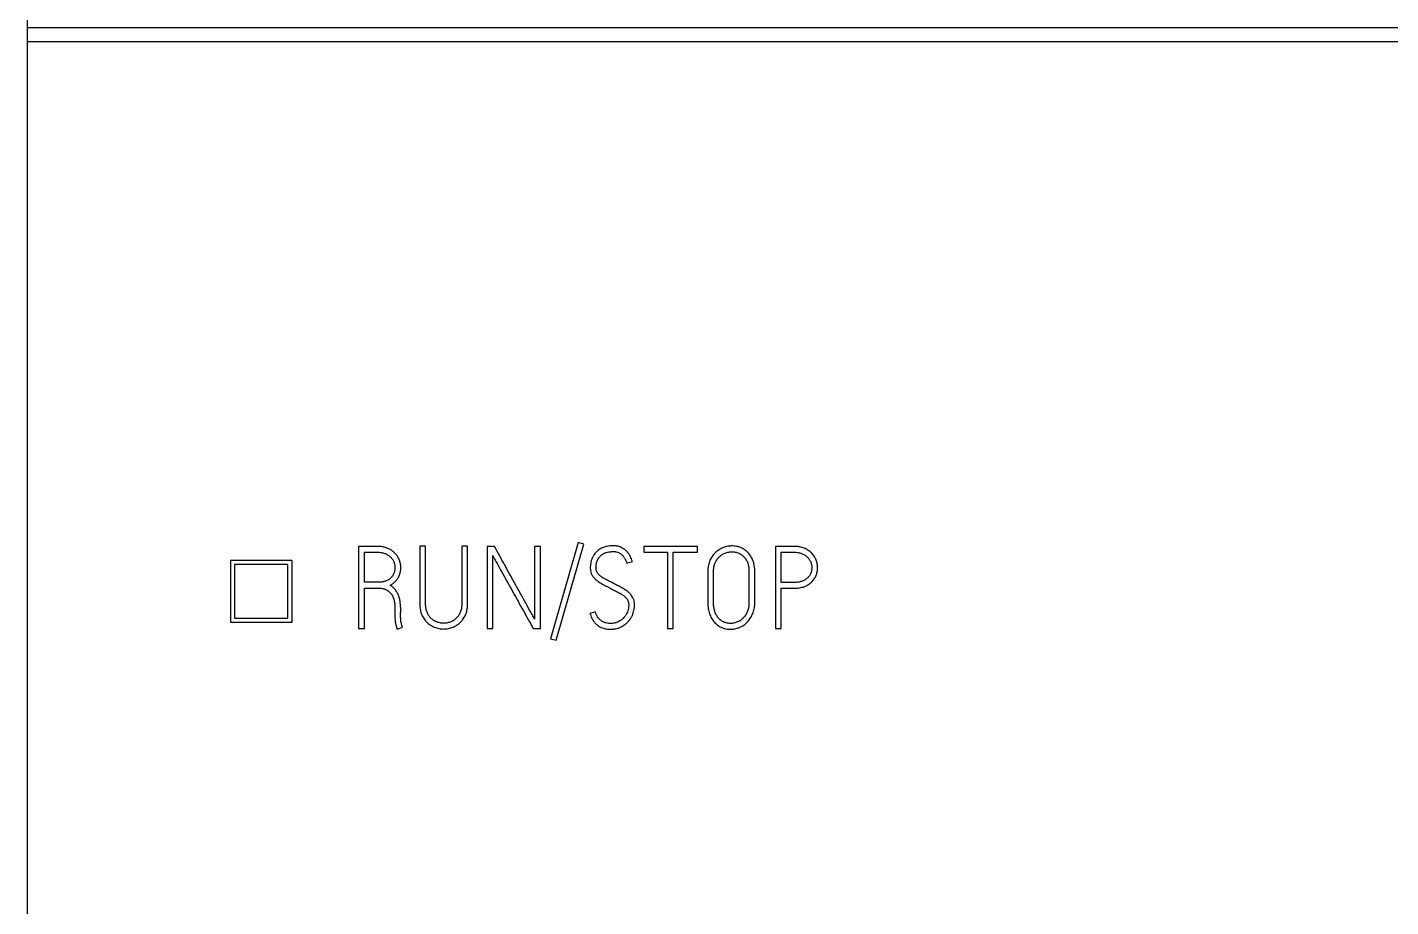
# Model space of a CAD drawing. Extents: x 0 to 420, y 0 to 297.
# Drawn here: x 88.07 to 121.28, y 188.54 to 209.95 of the extents above; entities that cross this region are included whole.
import ezdxf

# ---------------------------------------------------------------- set-up
doc = ezdxf.new("R2010")
doc.units = 0
doc.header["$LTSCALE"] = 23.1
doc.layers.add('10000_FRONT', color=7, linetype='CONTINUOUS')
doc.layers.add('10500_FRONT_LABELING', color=7, linetype='CONTINUOUS')

msp = doc.modelspace()

# ---------------------------------------------------------------- linework, layer by layer
at = {"layer": '10000_FRONT', "color": 7, "linetype": 'CONTINUOUS'}
for p, q in [((88.074, 232.463), (88.074, 142.463)), ((88.074, 209.944), (159.574, 209.944)), ((88.074, 209.611), (159.574, 209.611)), ((93.024, 196.971), (93.024, 195.47)), ((94.524, 196.971), (93.024, 196.971)), ((94.524, 195.47), (94.524, 196.971)), ((93.124, 196.871), (93.124, 195.57)), ((94.424, 196.871), (93.124, 196.871)), ((94.424, 195.57), (94.424, 196.871)), ((93.024, 195.47), (94.524, 195.47)), ((93.124, 195.57), (94.424, 195.57))]:
    msp.add_line(p, q, dxfattribs=at)
at = {"layer": '10500_FRONT_LABELING', "color": 7, "linetype": 'CONTINUOUS'}
for p, q in [((96.146, 197.313), (96.146, 195.313)), ((96.607, 197.313), (96.146, 197.313)), ((97.636, 197.316), (97.636, 195.907)), ((97.777, 197.316), (97.636, 197.316)), ((97.777, 195.907), (97.777, 197.316)), ((98.656, 197.316), (98.656, 195.907)), ((98.798, 197.316), (98.656, 197.316)), ((98.798, 195.907), (98.798, 197.316)), ((99.272, 197.313), (99.272, 195.313)), ((99.453, 197.313), (99.272, 197.313)), ((100.432, 197.313), (100.432, 195.543)), ((100.573, 197.313), (100.432, 197.313)), ((100.573, 195.313), (100.573, 197.313)), ((101.491, 197.41), (100.817, 195.066)), ((100.953, 195.027), (101.627, 197.371)), ((101.627, 197.371), (101.491, 197.41)), ((103.095, 197.31), (103.095, 197.169)), ((104.401, 197.31), (103.095, 197.31)), ((104.401, 197.169), (104.401, 197.31)), ((106.299, 197.313), (106.299, 195.313)), ((106.759, 197.313), (106.299, 197.313)), ((96.288, 196.439), (96.288, 197.172)), ((96.288, 197.172), (96.607, 197.172)), ((99.411, 195.313), (99.411, 197.088)), ((102.676, 196.908), (102.812, 196.947)), ((103.095, 197.169), (103.666, 197.169)), ((103.666, 197.169), (103.666, 195.313)), ((103.808, 195.313), (103.808, 197.169)), ((103.808, 197.169), (104.401, 197.169)), ((106.44, 196.437), (106.44, 197.172)), ((106.44, 197.172), (106.759, 197.172)), ((104.651, 196.708), (104.651, 195.946)), ((104.79, 195.946), (104.79, 196.708)), ((105.652, 196.708), (105.652, 195.946)), ((105.794, 195.946), (105.794, 196.708)), ((96.629, 196.439), (96.288, 196.439)), ((96.288, 195.313), (96.288, 196.298)), ((96.288, 196.298), (96.623, 196.298)), ((106.759, 196.437), (106.44, 196.437)), ((106.44, 195.313), (106.44, 196.295)), ((106.44, 196.295), (106.759, 196.295)), ((97.031, 195.624), (97.028, 195.599)), ((97.031, 195.799), (97.031, 195.624)), ((97.17, 195.715), (97.17, 195.771)), ((101.916, 195.721), (101.78, 195.682)), ((96.146, 195.313), (96.288, 195.313)), ((97.084, 195.299), (97.214, 195.349)), ((99.272, 195.313), (99.411, 195.313)), ((100.399, 195.313), (100.573, 195.313)), ((103.666, 195.313), (103.808, 195.313)), ((106.299, 195.313), (106.44, 195.313)), ((100.817, 195.066), (100.953, 195.027))]:
    msp.add_line(p, q, dxfattribs=at)
for points, knots in [([(96.914, 196.367), (96.94, 196.381), (96.965, 196.396), (96.999, 196.422), (97.011, 196.431), (97.032, 196.45), (97.042, 196.46), (97.072, 196.493), (97.088, 196.516), (97.11, 196.553), (97.117, 196.566), (97.129, 196.592), (97.135, 196.605), (97.15, 196.646), (97.158, 196.673), (97.166, 196.716), (97.168, 196.73), (97.171, 196.759), (97.172, 196.774), (97.173, 196.817), (97.171, 196.845), (97.164, 196.888), (97.161, 196.902), (97.154, 196.931), (97.15, 196.944), (97.137, 196.985), (97.126, 197.012), (97.105, 197.05), (97.098, 197.063), (97.082, 197.087), (97.074, 197.099), (97.047, 197.133), (97.028, 197.154), (96.996, 197.183), (96.984, 197.192), (96.961, 197.21), (96.949, 197.218), (96.913, 197.24), (96.887, 197.254), (96.847, 197.271), (96.834, 197.276), (96.806, 197.285), (96.765, 197.298), (96.722, 197.305), (96.665, 197.312), (96.636, 197.313), (96.607, 197.313)], [0, 0, 0, 0, 0.0625, 0.0625, 0.09375, 0.09375, 0.125, 0.125, 0.1875, 0.1875, 0.21875, 0.21875, 0.25, 0.25, 0.3125, 0.3125, 0.34375, 0.34375, 0.375, 0.375, 0.4375, 0.4375, 0.46875, 0.46875, 0.5, 0.5, 0.5625, 0.5625, 0.59375, 0.59375, 0.625, 0.625, 0.6875, 0.6875, 0.71875, 0.71875, 0.75, 0.75, 0.8125, 0.8125, 0.84375, 0.84375, 0.875, 0.9375, 0.9375, 1, 1, 1, 1]), ([(100.432, 195.543), (100.412, 195.58), (100.391, 195.617), (100.351, 195.691), (100.33, 195.728), (100.268, 195.838), (100.227, 195.912), (100.104, 196.133), (100.023, 196.28), (99.86, 196.575), (99.778, 196.723), (99.615, 197.018), (99.534, 197.165), (99.453, 197.313)], [0, 0, 0, 0, 0.0625, 0.0625, 0.125, 0.125, 0.25, 0.25, 0.5, 0.5, 0.75, 0.75, 1, 1, 1, 1]), ([(102.812, 196.947), (102.799, 196.988), (102.784, 197.028), (102.755, 197.084), (102.745, 197.103), (102.727, 197.129), (102.721, 197.138), (102.708, 197.155), (102.701, 197.164), (102.667, 197.204), (102.635, 197.233), (102.563, 197.281), (102.525, 197.299), (102.473, 197.314), (102.463, 197.317), (102.442, 197.321), (102.431, 197.323), (102.399, 197.328), (102.378, 197.329), (102.336, 197.33), (102.314, 197.329), (102.272, 197.326), (102.25, 197.324), (102.187, 197.314), (102.146, 197.303), (102.096, 197.284), (102.086, 197.28), (102.066, 197.271), (102.057, 197.267), (102.028, 197.252), (102.01, 197.24), (101.984, 197.222), (101.976, 197.215), (101.959, 197.201), (101.951, 197.194), (101.928, 197.172), (101.914, 197.156), (101.887, 197.123), (101.875, 197.105), (101.859, 197.077), (101.854, 197.068), (101.844, 197.049), (101.839, 197.039), (101.827, 197.01), (101.819, 196.99), (101.81, 196.959), (101.807, 196.949), (101.802, 196.928), (101.8, 196.917), (101.794, 196.886), (101.792, 196.864), (101.788, 196.822), (101.788, 196.801), (101.789, 196.768), (101.789, 196.758), (101.791, 196.736), (101.793, 196.726), (101.798, 196.694), (101.804, 196.673), (101.816, 196.644), (101.821, 196.634), (101.831, 196.615), (101.836, 196.606), (101.848, 196.588), (101.854, 196.579), (101.867, 196.562), (101.874, 196.554), (101.888, 196.538), (101.896, 196.53), (101.911, 196.515), (101.919, 196.507), (101.943, 196.486), (101.96, 196.473), (101.994, 196.449), (102.012, 196.437), (102.049, 196.414), (102.067, 196.404), (102.105, 196.384), (102.124, 196.374), (102.163, 196.354), (102.182, 196.344), (102.219, 196.324), (102.238, 196.314), (102.276, 196.293), (102.294, 196.282), (102.332, 196.262), (102.351, 196.252), (102.39, 196.233), (102.409, 196.224), (102.448, 196.205), (102.467, 196.196), (102.505, 196.176), (102.524, 196.166), (102.552, 196.149), (102.561, 196.143), (102.578, 196.131), (102.587, 196.125), (102.605, 196.112), (102.613, 196.105), (102.629, 196.091), (102.637, 196.084), (102.652, 196.068), (102.659, 196.06), (102.673, 196.043), (102.679, 196.035), (102.691, 196.017), (102.696, 196.007), (102.705, 195.988), (102.709, 195.978), (102.715, 195.957), (102.717, 195.946), (102.721, 195.925), (102.722, 195.914), (102.724, 195.882), (102.723, 195.861), (102.718, 195.818), (102.714, 195.797), (102.704, 195.755), (102.698, 195.735), (102.683, 195.695), (102.674, 195.675), (102.659, 195.647), (102.653, 195.638), (102.641, 195.62), (102.635, 195.611), (102.615, 195.586), (102.601, 195.57), (102.578, 195.548), (102.57, 195.541), (102.553, 195.527), (102.545, 195.521), (102.501, 195.49), (102.463, 195.47), (102.411, 195.454), (102.401, 195.451), (102.38, 195.447), (102.348, 195.441), (102.316, 195.439), (102.284, 195.438), (102.273, 195.438), (102.251, 195.439), (102.24, 195.439), (102.208, 195.442), (102.187, 195.446), (102.156, 195.453), (102.146, 195.456), (102.126, 195.463), (102.115, 195.468), (102.086, 195.482), (102.068, 195.493), (102.042, 195.512), (102.034, 195.519), (102.018, 195.534), (102.01, 195.542), (101.988, 195.566), (101.975, 195.583), (101.958, 195.61), (101.953, 195.62), (101.943, 195.639), (101.938, 195.649), (101.926, 195.679), (101.92, 195.699), (101.916, 195.721)], [0, 0, 0, 0, 0.03125, 0.03125, 0.046875, 0.046875, 0.054688, 0.054688, 0.0625, 0.0625, 0.09375, 0.09375, 0.125, 0.125, 0.132812, 0.132812, 0.140625, 0.140625, 0.15625, 0.15625, 0.171875, 0.171875, 0.1875, 0.1875, 0.21875, 0.21875, 0.226562, 0.226562, 0.234375, 0.234375, 0.25, 0.25, 0.257812, 0.257812, 0.265625, 0.265625, 0.28125, 0.28125, 0.296875, 0.296875, 0.304688, 0.304688, 0.3125, 0.3125, 0.328125, 0.328125, 0.335938, 0.335938, 0.34375, 0.34375, 0.359375, 0.359375, 0.375, 0.375, 0.382812, 0.382812, 0.390625, 0.390625, 0.40625, 0.40625, 0.414062, 0.414062, 0.421875, 0.421875, 0.429688, 0.429688, 0.4375, 0.4375, 0.445312, 0.445312, 0.453125, 0.453125, 0.46875, 0.46875, 0.484375, 0.484375, 0.5, 0.5, 0.515625, 0.515625, 0.53125, 0.53125, 0.546875, 0.546875, 0.5625, 0.5625, 0.578125, 0.578125, 0.59375, 0.59375, 0.609375, 0.609375, 0.625, 0.625, 0.632812, 0.632812, 0.640625, 0.640625, 0.648438, 0.648438, 0.65625, 0.65625, 0.664062, 0.664062, 0.671875, 0.671875, 0.679688, 0.679688, 0.6875, 0.6875, 0.695312, 0.695312, 0.703125, 0.703125, 0.71875, 0.71875, 0.734375, 0.734375, 0.75, 0.75, 0.765625, 0.765625, 0.773438, 0.773438, 0.78125, 0.78125, 0.796875, 0.796875, 0.804688, 0.804688, 0.8125, 0.8125, 0.84375, 0.84375, 0.851562, 0.851562, 0.859375, 0.875, 0.875, 0.882812, 0.882812, 0.890625, 0.890625, 0.90625, 0.90625, 0.914062, 0.914062, 0.921875, 0.921875, 0.9375, 0.9375, 0.945312, 0.945312, 0.953125, 0.953125, 0.96875, 0.96875, 0.976562, 0.976562, 0.984375, 0.984375, 1, 1, 1, 1]), ([(105.794, 196.708), (105.794, 196.748), (105.791, 196.787), (105.78, 196.863), (105.772, 196.901), (105.754, 196.957), (105.747, 196.976), (105.731, 197.012), (105.714, 197.047), (105.694, 197.08), (105.672, 197.112), (105.659, 197.128), (105.633, 197.157), (105.62, 197.171), (105.592, 197.198), (105.577, 197.211), (105.553, 197.228), (105.545, 197.234), (105.529, 197.244), (105.52, 197.25), (105.495, 197.264), (105.477, 197.273), (105.441, 197.288), (105.423, 197.295), (105.395, 197.304), (105.385, 197.306), (105.366, 197.311), (105.356, 197.313), (105.308, 197.322), (105.269, 197.325), (105.21, 197.324), (105.19, 197.322), (105.151, 197.317), (105.132, 197.314), (105.075, 197.301), (105.037, 197.289), (104.992, 197.269), (104.983, 197.265), (104.966, 197.256), (104.957, 197.251), (104.931, 197.237), (104.915, 197.226), (104.883, 197.204), (104.868, 197.192), (104.845, 197.173), (104.838, 197.166), (104.824, 197.153), (104.817, 197.146), (104.797, 197.124), (104.784, 197.109), (104.761, 197.078), (104.75, 197.062), (104.73, 197.028), (104.72, 197.011), (104.703, 196.976), (104.695, 196.958), (104.682, 196.921), (104.676, 196.902), (104.667, 196.865), (104.663, 196.845), (104.657, 196.807), (104.654, 196.787), (104.652, 196.748), (104.651, 196.728), (104.651, 196.708)], [0, 0, 0, 0, 0.0625, 0.0625, 0.125, 0.125, 0.15625, 0.15625, 0.1875, 0.21875, 0.21875, 0.25, 0.25, 0.28125, 0.28125, 0.3125, 0.3125, 0.328125, 0.328125, 0.34375, 0.34375, 0.375, 0.375, 0.40625, 0.40625, 0.421875, 0.421875, 0.4375, 0.4375, 0.5, 0.5, 0.53125, 0.53125, 0.5625, 0.5625, 0.625, 0.625, 0.640625, 0.640625, 0.65625, 0.65625, 0.6875, 0.6875, 0.71875, 0.71875, 0.734375, 0.734375, 0.75, 0.75, 0.78125, 0.78125, 0.8125, 0.8125, 0.84375, 0.84375, 0.875, 0.875, 0.90625, 0.90625, 0.9375, 0.9375, 0.96875, 0.96875, 1, 1, 1, 1]), ([(106.759, 196.295), (106.795, 196.295), (106.83, 196.297), (106.9, 196.306), (106.935, 196.314), (106.986, 196.329), (107.003, 196.335), (107.036, 196.349), (107.052, 196.356), (107.083, 196.373), (107.098, 196.382), (107.127, 196.402), (107.142, 196.413), (107.182, 196.447), (107.207, 196.473), (107.239, 196.515), (107.249, 196.53), (107.268, 196.56), (107.276, 196.576), (107.298, 196.625), (107.308, 196.658), (107.322, 196.729), (107.325, 196.764), (107.325, 196.817), (107.324, 196.835), (107.319, 196.871), (107.316, 196.888), (107.304, 196.94), (107.293, 196.974), (107.275, 197.014), (107.271, 197.022), (107.263, 197.038), (107.259, 197.046), (107.245, 197.069), (107.235, 197.084), (107.214, 197.112), (107.203, 197.126), (107.179, 197.152), (107.166, 197.164), (107.126, 197.199), (107.097, 197.22), (107.051, 197.246), (107.035, 197.254), (107.002, 197.269), (106.986, 197.275), (106.952, 197.287), (106.935, 197.292), (106.901, 197.3), (106.883, 197.303), (106.83, 197.311), (106.795, 197.313), (106.759, 197.313)], [0, 0, 0, 0, 0.0625, 0.0625, 0.125, 0.125, 0.15625, 0.15625, 0.1875, 0.1875, 0.21875, 0.21875, 0.25, 0.25, 0.3125, 0.3125, 0.34375, 0.34375, 0.375, 0.375, 0.4375, 0.4375, 0.5, 0.5, 0.53125, 0.53125, 0.5625, 0.5625, 0.625, 0.625, 0.640625, 0.640625, 0.65625, 0.65625, 0.6875, 0.6875, 0.71875, 0.71875, 0.75, 0.75, 0.8125, 0.8125, 0.84375, 0.84375, 0.875, 0.875, 0.90625, 0.90625, 0.9375, 0.9375, 1, 1, 1, 1]), ([(96.607, 197.172), (96.632, 197.172), (96.658, 197.17), (96.709, 197.163), (96.734, 197.158), (96.784, 197.142), (96.807, 197.132), (96.852, 197.108), (96.874, 197.095), (96.904, 197.071), (96.914, 197.062), (96.933, 197.044), (96.95, 197.025), (96.966, 197.004), (96.98, 196.983), (96.986, 196.971), (97.004, 196.937), (97.012, 196.913), (97.022, 196.875), (97.025, 196.862), (97.029, 196.837), (97.03, 196.824), (97.031, 196.798), (97.031, 196.785), (97.03, 196.76), (97.028, 196.747), (97.022, 196.708), (97.015, 196.684), (97.001, 196.648), (96.996, 196.636), (96.983, 196.613), (96.976, 196.602), (96.954, 196.571), (96.937, 196.552), (96.897, 196.518), (96.876, 196.503), (96.842, 196.485), (96.83, 196.479), (96.806, 196.469), (96.794, 196.465), (96.757, 196.453), (96.732, 196.448), (96.681, 196.441), (96.655, 196.439), (96.629, 196.439)], [0, 0, 0, 0, 0.0625, 0.0625, 0.125, 0.125, 0.1875, 0.1875, 0.25, 0.25, 0.28125, 0.28125, 0.3125, 0.34375, 0.34375, 0.375, 0.375, 0.4375, 0.4375, 0.46875, 0.46875, 0.5, 0.5, 0.53125, 0.53125, 0.5625, 0.5625, 0.625, 0.625, 0.65625, 0.65625, 0.6875, 0.6875, 0.75, 0.75, 0.8125, 0.8125, 0.84375, 0.84375, 0.875, 0.875, 0.9375, 0.9375, 1, 1, 1, 1]), ([(99.411, 197.088), (99.421, 197.07), (99.431, 197.051), (99.451, 197.014), (99.461, 196.995), (99.492, 196.94), (99.513, 196.903), (99.575, 196.792), (99.617, 196.718), (99.74, 196.497), (99.822, 196.348), (99.925, 196.164), (99.946, 196.127), (99.987, 196.053), (100.008, 196.016), (100.069, 195.905), (100.11, 195.831), (100.234, 195.609), (100.316, 195.461), (100.399, 195.313)], [0, 0, 0, 0, 0.03125, 0.03125, 0.0625, 0.0625, 0.125, 0.125, 0.25, 0.25, 0.5, 0.5, 0.5625, 0.5625, 0.625, 0.625, 0.75, 0.75, 1, 1, 1, 1]), ([(101.78, 195.682), (101.792, 195.641), (101.807, 195.601), (101.837, 195.543), (101.847, 195.525), (101.865, 195.498), (101.872, 195.489), (101.885, 195.472), (101.892, 195.464), (101.913, 195.439), (101.928, 195.424), (101.952, 195.403), (101.961, 195.396), (101.978, 195.384), (101.987, 195.377), (102.033, 195.348), (102.072, 195.331), (102.124, 195.316), (102.135, 195.313), (102.156, 195.308), (102.166, 195.306), (102.198, 195.301), (102.219, 195.299), (102.262, 195.296), (102.283, 195.296), (102.316, 195.297), (102.327, 195.298), (102.348, 195.3), (102.359, 195.301), (102.391, 195.305), (102.412, 195.309), (102.453, 195.32), (102.473, 195.327), (102.503, 195.338), (102.513, 195.343), (102.533, 195.352), (102.543, 195.356), (102.571, 195.371), (102.59, 195.382), (102.625, 195.406), (102.643, 195.419), (102.667, 195.44), (102.675, 195.447), (102.691, 195.462), (102.699, 195.47), (102.735, 195.509), (102.761, 195.543), (102.788, 195.59), (102.793, 195.599), (102.803, 195.619), (102.808, 195.628), (102.821, 195.658), (102.828, 195.678), (102.842, 195.719), (102.847, 195.74), (102.854, 195.771), (102.856, 195.782), (102.859, 195.803), (102.861, 195.814), (102.864, 195.846), (102.865, 195.868), (102.864, 195.911), (102.863, 195.932), (102.856, 195.975), (102.852, 195.996), (102.842, 196.027), (102.838, 196.037), (102.829, 196.056), (102.824, 196.066), (102.809, 196.095), (102.784, 196.13), (102.756, 196.163), (102.733, 196.185), (102.725, 196.193), (102.708, 196.207), (102.683, 196.227), (102.657, 196.246), (102.622, 196.269), (102.604, 196.28), (102.567, 196.301), (102.548, 196.311), (102.51, 196.33), (102.491, 196.34), (102.453, 196.359), (102.434, 196.369), (102.396, 196.389), (102.377, 196.399), (102.34, 196.419), (102.321, 196.429), (102.283, 196.449), (102.265, 196.458), (102.227, 196.478), (102.208, 196.487), (102.17, 196.507), (102.151, 196.516), (102.114, 196.537), (102.096, 196.548), (102.06, 196.572), (102.042, 196.584), (102.009, 196.612), (101.994, 196.627), (101.974, 196.652), (101.968, 196.66), (101.959, 196.674), (101.957, 196.679), (101.952, 196.688), (101.949, 196.693), (101.943, 196.708), (101.94, 196.718), (101.934, 196.739), (101.933, 196.749), (101.93, 196.771), (101.93, 196.781), (101.93, 196.803), (101.93, 196.824), (101.932, 196.845), (101.934, 196.867), (101.935, 196.877), (101.94, 196.909), (101.945, 196.93), (101.956, 196.96), (101.96, 196.97), (101.969, 196.989), (101.974, 196.999), (101.99, 197.026), (102.003, 197.044), (102.024, 197.068), (102.031, 197.076), (102.046, 197.091), (102.054, 197.098), (102.08, 197.118), (102.098, 197.13), (102.126, 197.144), (102.136, 197.149), (102.156, 197.157), (102.166, 197.161), (102.196, 197.171), (102.217, 197.175), (102.249, 197.18), (102.259, 197.182), (102.28, 197.184), (102.291, 197.185), (102.323, 197.188), (102.344, 197.189), (102.376, 197.187), (102.387, 197.187), (102.408, 197.184), (102.418, 197.182), (102.449, 197.174), (102.469, 197.166), (102.497, 197.152), (102.507, 197.146), (102.525, 197.135), (102.533, 197.128), (102.55, 197.115), (102.558, 197.108), (102.573, 197.093), (102.58, 197.085), (102.594, 197.069), (102.601, 197.061), (102.613, 197.043), (102.619, 197.035), (102.636, 197.007), (102.645, 196.988), (102.662, 196.949), (102.67, 196.929), (102.676, 196.908)], [0, 0, 0, 0, 0.03125, 0.03125, 0.046875, 0.046875, 0.054688, 0.054688, 0.0625, 0.0625, 0.078125, 0.078125, 0.085938, 0.085938, 0.09375, 0.09375, 0.125, 0.125, 0.132812, 0.132812, 0.140625, 0.140625, 0.15625, 0.15625, 0.171875, 0.171875, 0.179688, 0.179688, 0.1875, 0.1875, 0.203125, 0.203125, 0.21875, 0.21875, 0.226562, 0.226562, 0.234375, 0.234375, 0.25, 0.25, 0.265625, 0.265625, 0.273438, 0.273438, 0.28125, 0.28125, 0.3125, 0.3125, 0.320312, 0.320312, 0.328125, 0.328125, 0.34375, 0.34375, 0.359375, 0.359375, 0.367188, 0.367188, 0.375, 0.375, 0.390625, 0.390625, 0.40625, 0.40625, 0.421875, 0.421875, 0.429688, 0.429688, 0.4375, 0.4375, 0.453125, 0.46875, 0.46875, 0.476562, 0.476562, 0.484375, 0.5, 0.5, 0.515625, 0.515625, 0.53125, 0.53125, 0.546875, 0.546875, 0.5625, 0.5625, 0.578125, 0.578125, 0.59375, 0.59375, 0.609375, 0.609375, 0.625, 0.625, 0.640625, 0.640625, 0.65625, 0.65625, 0.671875, 0.671875, 0.6875, 0.6875, 0.695312, 0.695312, 0.699219, 0.699219, 0.703125, 0.703125, 0.710938, 0.710938, 0.71875, 0.71875, 0.726562, 0.726562, 0.734375, 0.742188, 0.742188, 0.75, 0.75, 0.765625, 0.765625, 0.773438, 0.773438, 0.78125, 0.78125, 0.796875, 0.796875, 0.804688, 0.804688, 0.8125, 0.8125, 0.828125, 0.828125, 0.835938, 0.835938, 0.84375, 0.84375, 0.859375, 0.859375, 0.867188, 0.867188, 0.875, 0.875, 0.890625, 0.890625, 0.898438, 0.898438, 0.90625, 0.90625, 0.921875, 0.921875, 0.929688, 0.929688, 0.9375, 0.9375, 0.945312, 0.945312, 0.953125, 0.953125, 0.960938, 0.960938, 0.96875, 0.96875, 0.984375, 0.984375, 1, 1, 1, 1]), ([(104.79, 196.708), (104.79, 196.738), (104.792, 196.768), (104.8, 196.827), (104.807, 196.856), (104.819, 196.891), (104.822, 196.898), (104.828, 196.912), (104.837, 196.933), (104.847, 196.953), (104.87, 196.991), (104.887, 197.015), (104.912, 197.043), (104.917, 197.049), (104.928, 197.059), (104.944, 197.075), (104.962, 197.089), (104.986, 197.106), (104.999, 197.114), (105.025, 197.129), (105.038, 197.136), (105.08, 197.154), (105.108, 197.164), (105.152, 197.174), (105.167, 197.177), (105.197, 197.181), (105.212, 197.182), (105.256, 197.183), (105.286, 197.182), (105.331, 197.174), (105.346, 197.171), (105.374, 197.162), (105.403, 197.152), (105.429, 197.139), (105.455, 197.123), (105.468, 197.115), (105.492, 197.097), (105.503, 197.087), (105.525, 197.066), (105.536, 197.055), (105.565, 197.021), (105.582, 196.996), (105.603, 196.957), (105.61, 196.943), (105.621, 196.915), (105.625, 196.901), (105.638, 196.858), (105.643, 196.828), (105.651, 196.769), (105.652, 196.739), (105.652, 196.708)], [0, 0, 0, 0, 0.0625, 0.0625, 0.125, 0.125, 0.140625, 0.140625, 0.15625, 0.1875, 0.1875, 0.25, 0.25, 0.265625, 0.265625, 0.28125, 0.3125, 0.3125, 0.34375, 0.34375, 0.375, 0.375, 0.4375, 0.4375, 0.46875, 0.46875, 0.5, 0.5, 0.5625, 0.5625, 0.59375, 0.59375, 0.625, 0.65625, 0.65625, 0.6875, 0.6875, 0.71875, 0.71875, 0.75, 0.75, 0.8125, 0.8125, 0.84375, 0.84375, 0.875, 0.875, 0.9375, 0.9375, 1, 1, 1, 1]), ([(106.759, 197.172), (106.785, 197.172), (106.812, 197.17), (106.863, 197.163), (106.889, 197.157), (106.939, 197.141), (106.963, 197.131), (106.997, 197.112), (107.009, 197.105), (107.03, 197.09), (107.041, 197.083), (107.071, 197.057), (107.09, 197.039), (107.114, 197.008), (107.121, 196.997), (107.135, 196.975), (107.142, 196.963), (107.159, 196.928), (107.167, 196.903), (107.176, 196.865), (107.179, 196.852), (107.182, 196.826), (107.183, 196.813), (107.184, 196.787), (107.183, 196.774), (107.181, 196.748), (107.179, 196.735), (107.171, 196.696), (107.163, 196.671), (107.147, 196.635), (107.141, 196.623), (107.127, 196.601), (107.12, 196.59), (107.103, 196.57), (107.094, 196.561), (107.076, 196.542), (107.066, 196.534), (107.034, 196.509), (107.012, 196.496), (106.977, 196.478), (106.965, 196.473), (106.94, 196.464), (106.928, 196.459), (106.903, 196.452), (106.89, 196.449), (106.864, 196.444), (106.851, 196.442), (106.812, 196.438), (106.785, 196.437), (106.759, 196.437)], [0, 0, 0, 0, 0.0625, 0.0625, 0.125, 0.125, 0.1875, 0.1875, 0.21875, 0.21875, 0.25, 0.25, 0.3125, 0.3125, 0.34375, 0.34375, 0.375, 0.375, 0.4375, 0.4375, 0.46875, 0.46875, 0.5, 0.5, 0.53125, 0.53125, 0.5625, 0.5625, 0.625, 0.625, 0.65625, 0.65625, 0.6875, 0.6875, 0.71875, 0.71875, 0.75, 0.75, 0.8125, 0.8125, 0.84375, 0.84375, 0.875, 0.875, 0.90625, 0.90625, 0.9375, 0.9375, 1, 1, 1, 1]), ([(96.623, 196.298), (96.654, 196.298), (96.685, 196.296), (96.73, 196.288), (96.744, 196.284), (96.766, 196.278), (96.774, 196.276), (96.788, 196.27), (96.796, 196.268), (96.831, 196.253), (96.857, 196.237), (96.888, 196.213), (96.894, 196.208), (96.905, 196.197), (96.91, 196.192), (96.926, 196.175), (96.936, 196.164), (96.954, 196.138), (96.962, 196.125), (96.976, 196.098), (96.983, 196.084), (96.994, 196.056), (96.999, 196.041), (97.007, 196.012), (97.011, 195.997), (97.02, 195.952), (97.025, 195.921), (97.03, 195.86), (97.031, 195.829), (97.031, 195.799)], [0, 0, 0, 0, 0.125, 0.125, 0.1875, 0.1875, 0.21875, 0.21875, 0.25, 0.25, 0.375, 0.375, 0.40625, 0.40625, 0.4375, 0.4375, 0.5, 0.5, 0.5625, 0.5625, 0.625, 0.625, 0.6875, 0.6875, 0.75, 0.75, 0.875, 0.875, 1, 1, 1, 1]), ([(97.17, 195.771), (97.17, 195.828), (97.167, 195.884), (97.157, 195.969), (97.152, 195.997), (97.14, 196.052), (97.132, 196.079), (97.117, 196.119), (97.112, 196.132), (97.1, 196.158), (97.093, 196.171), (97.073, 196.208), (97.057, 196.231), (97.031, 196.265), (97.022, 196.275), (97.003, 196.297), (96.993, 196.307), (96.962, 196.336), (96.939, 196.353), (96.914, 196.367)], [0, 0, 0, 0, 0.25, 0.25, 0.375, 0.375, 0.5, 0.5, 0.5625, 0.5625, 0.625, 0.625, 0.75, 0.75, 0.8125, 0.8125, 0.875, 0.875, 1, 1, 1, 1]), ([(104.651, 195.946), (104.651, 195.905), (104.653, 195.865), (104.663, 195.785), (104.671, 195.746), (104.687, 195.687), (104.694, 195.668), (104.708, 195.63), (104.716, 195.612), (104.734, 195.576), (104.744, 195.559), (104.766, 195.524), (104.777, 195.508), (104.815, 195.46), (104.843, 195.432), (104.883, 195.401), (104.891, 195.395), (104.907, 195.383), (104.916, 195.377), (104.942, 195.361), (104.977, 195.342), (105.015, 195.328), (105.043, 195.318), (105.053, 195.315), (105.073, 195.31), (105.083, 195.308), (105.133, 195.299), (105.173, 195.296), (105.233, 195.297), (105.254, 195.299), (105.294, 195.304), (105.314, 195.308), (105.353, 195.317), (105.372, 195.323), (105.401, 195.333), (105.41, 195.336), (105.429, 195.344), (105.438, 195.348), (105.484, 195.369), (105.519, 195.39), (105.566, 195.427), (105.581, 195.44), (105.611, 195.468), (105.625, 195.483), (105.664, 195.529), (105.686, 195.562), (105.717, 195.615), (105.726, 195.633), (105.743, 195.67), (105.75, 195.688), (105.763, 195.726), (105.769, 195.745), (105.779, 195.784), (105.782, 195.804), (105.791, 195.865), (105.794, 195.905), (105.794, 195.946)], [0, 0, 0, 0, 0.0625, 0.0625, 0.125, 0.125, 0.15625, 0.15625, 0.1875, 0.1875, 0.21875, 0.21875, 0.25, 0.25, 0.3125, 0.3125, 0.328125, 0.328125, 0.34375, 0.34375, 0.375, 0.40625, 0.40625, 0.421875, 0.421875, 0.4375, 0.4375, 0.5, 0.5, 0.53125, 0.53125, 0.5625, 0.5625, 0.59375, 0.59375, 0.609375, 0.609375, 0.625, 0.625, 0.6875, 0.6875, 0.71875, 0.71875, 0.75, 0.75, 0.8125, 0.8125, 0.84375, 0.84375, 0.875, 0.875, 0.90625, 0.90625, 0.9375, 0.9375, 1, 1, 1, 1]), ([(105.652, 195.946), (105.652, 195.914), (105.651, 195.883), (105.644, 195.837), (105.642, 195.822), (105.635, 195.791), (105.631, 195.776), (105.617, 195.732), (105.604, 195.703), (105.582, 195.662), (105.575, 195.649), (105.557, 195.623), (105.548, 195.61), (105.519, 195.574), (105.497, 195.552), (105.461, 195.523), (105.448, 195.513), (105.428, 195.501), (105.421, 195.497), (105.408, 195.489), (105.401, 195.486), (105.366, 195.469), (105.337, 195.459), (105.291, 195.447), (105.276, 195.444), (105.245, 195.44), (105.229, 195.439), (105.198, 195.438), (105.183, 195.438), (105.152, 195.44), (105.136, 195.442), (105.09, 195.451), (105.061, 195.46), (105.018, 195.481), (105.004, 195.488), (104.978, 195.505), (104.966, 195.515), (104.942, 195.535), (104.931, 195.546), (104.91, 195.568), (104.889, 195.592), (104.872, 195.618), (104.856, 195.645), (104.848, 195.658), (104.829, 195.701), (104.819, 195.73), (104.807, 195.775), (104.804, 195.791), (104.798, 195.821), (104.796, 195.837), (104.791, 195.883), (104.79, 195.914), (104.79, 195.946)], [0, 0, 0, 0, 0.0625, 0.0625, 0.09375, 0.09375, 0.125, 0.125, 0.1875, 0.1875, 0.21875, 0.21875, 0.25, 0.25, 0.3125, 0.3125, 0.34375, 0.34375, 0.359375, 0.359375, 0.375, 0.375, 0.4375, 0.4375, 0.46875, 0.46875, 0.5, 0.5, 0.53125, 0.53125, 0.5625, 0.5625, 0.625, 0.625, 0.65625, 0.65625, 0.6875, 0.6875, 0.71875, 0.71875, 0.75, 0.78125, 0.78125, 0.8125, 0.8125, 0.875, 0.875, 0.90625, 0.90625, 0.9375, 0.9375, 1, 1, 1, 1]), ([(97.214, 195.349), (97.203, 195.378), (97.193, 195.407), (97.182, 195.453), (97.179, 195.468), (97.175, 195.499), (97.173, 195.514), (97.17, 195.545), (97.169, 195.56), (97.167, 195.591), (97.167, 195.607), (97.167, 195.63), (97.167, 195.638), (97.167, 195.653), (97.167, 195.661), (97.167, 195.677), (97.167, 195.684), (97.168, 195.7), (97.169, 195.708), (97.17, 195.715)], [0, 0, 0, 0, 0.25, 0.25, 0.375, 0.375, 0.5, 0.5, 0.625, 0.625, 0.75, 0.75, 0.8125, 0.8125, 0.875, 0.875, 0.9375, 0.9375, 1, 1, 1, 1]), ([(97.636, 195.907), (97.636, 195.867), (97.638, 195.828), (97.647, 195.771), (97.651, 195.752), (97.658, 195.723), (97.661, 195.714), (97.666, 195.695), (97.669, 195.686), (97.686, 195.64), (97.704, 195.605), (97.734, 195.555), (97.745, 195.539), (97.769, 195.508), (97.782, 195.493), (97.823, 195.451), (97.852, 195.426), (97.893, 195.398), (97.901, 195.393), (97.918, 195.383), (97.926, 195.378), (97.952, 195.364), (97.97, 195.355), (98.024, 195.333), (98.062, 195.322), (98.139, 195.306), (98.178, 195.302), (98.236, 195.302), (98.256, 195.303), (98.295, 195.307), (98.314, 195.31), (98.372, 195.321), (98.409, 195.332), (98.455, 195.35), (98.464, 195.354), (98.481, 195.363), (98.49, 195.367), (98.516, 195.381), (98.533, 195.391), (98.581, 195.424), (98.611, 195.449), (98.645, 195.485), (98.652, 195.492), (98.664, 195.507), (98.67, 195.515), (98.688, 195.538), (98.699, 195.554), (98.72, 195.587), (98.729, 195.604), (98.746, 195.64), (98.754, 195.658), (98.767, 195.695), (98.773, 195.713), (98.783, 195.751), (98.787, 195.77), (98.792, 195.809), (98.795, 195.828), (98.797, 195.867), (98.798, 195.887), (98.798, 195.907)], [0, 0, 0, 0, 0.0625, 0.0625, 0.09375, 0.09375, 0.109375, 0.109375, 0.125, 0.125, 0.1875, 0.1875, 0.21875, 0.21875, 0.25, 0.25, 0.3125, 0.3125, 0.328125, 0.328125, 0.34375, 0.34375, 0.375, 0.375, 0.4375, 0.4375, 0.5, 0.5, 0.53125, 0.53125, 0.5625, 0.5625, 0.625, 0.625, 0.640625, 0.640625, 0.65625, 0.65625, 0.6875, 0.6875, 0.75, 0.75, 0.765625, 0.765625, 0.78125, 0.78125, 0.8125, 0.8125, 0.84375, 0.84375, 0.875, 0.875, 0.90625, 0.90625, 0.9375, 0.9375, 0.96875, 0.96875, 1, 1, 1, 1]), ([(98.656, 195.907), (98.656, 195.877), (98.655, 195.847), (98.646, 195.789), (98.64, 195.76), (98.625, 195.718), (98.619, 195.704), (98.607, 195.676), (98.6, 195.663), (98.585, 195.638), (98.577, 195.625), (98.563, 195.607), (98.559, 195.601), (98.549, 195.59), (98.544, 195.584), (98.519, 195.556), (98.496, 195.537), (98.459, 195.512), (98.446, 195.504), (98.42, 195.49), (98.406, 195.483), (98.365, 195.467), (98.336, 195.458), (98.277, 195.446), (98.247, 195.443), (98.203, 195.443), (98.188, 195.444), (98.158, 195.447), (98.143, 195.449), (98.099, 195.458), (98.07, 195.466), (98.036, 195.48), (98.029, 195.483), (98.015, 195.489), (98.008, 195.493), (97.988, 195.503), (97.976, 195.511), (97.939, 195.536), (97.916, 195.555), (97.891, 195.583), (97.886, 195.588), (97.876, 195.6), (97.871, 195.606), (97.858, 195.624), (97.85, 195.636), (97.835, 195.662), (97.828, 195.675), (97.815, 195.702), (97.809, 195.716), (97.794, 195.758), (97.788, 195.787), (97.781, 195.832), (97.78, 195.847), (97.778, 195.877), (97.777, 195.892), (97.777, 195.907)], [0, 0, 0, 0, 0.0625, 0.0625, 0.125, 0.125, 0.15625, 0.15625, 0.1875, 0.1875, 0.21875, 0.21875, 0.234375, 0.234375, 0.25, 0.25, 0.3125, 0.3125, 0.34375, 0.34375, 0.375, 0.375, 0.4375, 0.4375, 0.5, 0.5, 0.53125, 0.53125, 0.5625, 0.5625, 0.625, 0.625, 0.640625, 0.640625, 0.65625, 0.65625, 0.6875, 0.6875, 0.75, 0.75, 0.765625, 0.765625, 0.78125, 0.78125, 0.8125, 0.8125, 0.84375, 0.84375, 0.875, 0.875, 0.9375, 0.9375, 0.96875, 0.96875, 1, 1, 1, 1]), ([(97.028, 195.599), (97.028, 195.573), (97.03, 195.548), (97.035, 195.497), (97.038, 195.472), (97.048, 195.421), (97.054, 195.397), (97.067, 195.348), (97.075, 195.323), (97.084, 195.299)], [0, 0, 0, 0, 0.25, 0.25, 0.5, 0.5, 0.75, 0.75, 1, 1, 1, 1])]:
    msp.add_open_spline(points, degree=3, knots=knots, dxfattribs=at)

doc.saveas('drawing.dxf')
